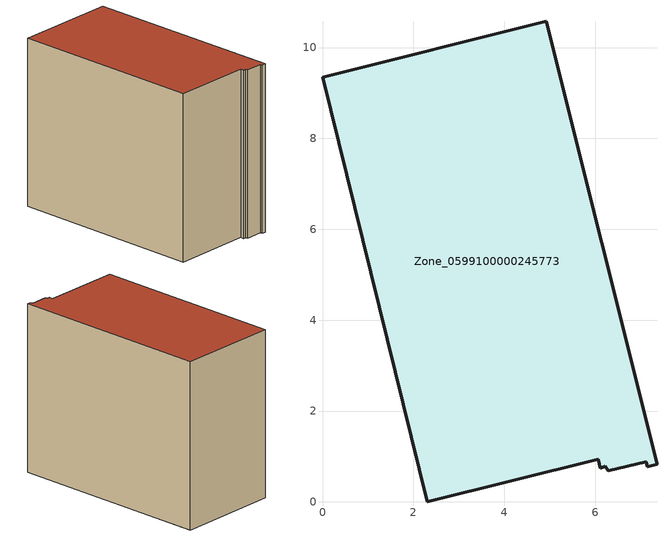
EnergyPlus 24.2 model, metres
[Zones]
Zone_0599100000245773
 floor ground (C_G): 4.93,10.58 7.36,0.83 7.15,0.78 7.12,0.89 6.29,0.69 6.23,0.79 6.12,0.74 6.07,0.94 2.3,0 0,9.35 z0
 wall outside (C_F): 7.36,0.83 4.93,10.58 0,9.35 2.3,0 6.07,0.94 6.12,0.74 6.23,0.79 6.29,0.69 7.12,0.89 7.15,0.78 7.36,0.83 z0:8.34
 roof outside (C_R): 6.07,0.94 6.12,0.74 6.23,0.79 6.29,0.69 7.12,0.89 7.15,0.78 7.36,0.83 4.93,10.58 0,9.35 2.3,0 z8.34
[BUILDING]
Pand.0599100000245773: North Axis=0; Terrain=City; Loads Convergence Tolerance Value=0.04; Temperature Convergence Tolerance Value=0.4; Solar Distribution=FullExterior; Maximum Number of Warmup Days=25; Minimum Number of Warmup Days=1
[Site:Location]
Rotterdam.The.Hague.AP_ZH_NLD Design_Conditions: Latitude=51.96; Longitude=4.45; Time Zone=1; Elevation=-4.5
[SITE:GROUNDTEMPERATURE:BUILDINGSURFACE]
18, 18, 18, 18, 18, 18, 18, 18, 18, 18, 18, 18
[MATERIAL] Thermal Absorptance=0.9; Solar Absorptance=0.7; Visible Absorptance=0.7
Name | Roughness | Thickness | Conductivity | Density | Specific Heat
G.TI.1975-1991 | MediumSmooth | 0.15 | 0.288461 | 540 | 1210
F.TI.1975-1991 | Rough | 0.3 | 0.230769 | 1920 | 840
R.TI.1975-1991 | MediumRough | 0.2 | 0.153846 | 1500 | 1000
[CONSTRUCTION]
C_G: G.TI.1975-1991
C_F: F.TI.1975-1991
C_R: R.TI.1975-1991
[ZONE]
Zone_0599100000245773: Type=1; Multiplier=1; Ceiling Height=Autocalculate; Volume=Autocalculate; Floor Area=autocalculate; Part of Total Floor Area=Yes
[ZONEINFILTRATION:DESIGNFLOWRATE]
Infil_Zone_0599100000245773: Zone or ZoneList or Space or SpaceList=Zone_0599100000245773; Schedule=AlwaysOn; Design Flow Rate Calculation Method=Flow/Area; Flow Rate per Floor Area=0.003; Constant Term Coefficient=1; Temperature Term Coefficient=0; Velocity Term Coefficient=0; Velocity Squared Term Coefficient=0
[HVACTEMPLATE:ZONE:IDEALLOADSAIRSYSTEM]
Zone_0599100000245773: Maximum Heating Supply Air Temperature=50; Minimum Cooling Supply Air Temperature=13; Maximum Heating Supply Air Humidity Ratio=0.0156; Minimum Cooling Supply Air Humidity Ratio=0.0077; Heating Limit=NoLimit; Cooling Limit=NoLimit; Dehumidification Control Type=ConstantSensibleHeatRatio; Cooling Sensible Heat Ratio=0.7; Dehumidification Setpoint=60; Humidification Control Type=None; Humidification Setpoint=30; Outdoor Air Method=None; Outdoor Air Flow Rate per Person=0.00944; Outdoor Air Flow Rate per Zone Floor Area=0; Outdoor Air Flow Rate per Zone=0; Demand Controlled Ventilation Type=None; Outdoor Air Economizer Type=NoEconomizer; Heat Recovery Type=None; Sensible Heat Recovery Effectiveness=0.7; Latent Heat Recovery Effectiveness=0.65
[ZONECONTROL:THERMOSTAT]
ThermostatControl_Zone_0599100000245773: Zone or ZoneList=Zone_0599100000245773; Control Type Schedule=DualSetpointControlType; Control 1=Thermostat_Zone_0599100000245773; Temperature Difference Between Cutout And Setpoint=0
[THERMOSTATSETPOINT:DUALSETPOINT]
Thermostat_Zone_0599100000245773: Heating Setpoint Temperature Schedule=HeatingSetpoint_Zone_0599100000245773; Cooling Setpoint Temperature Schedule=CoolingSetpoint_Zone_0599100000245773
[SCHEDULE:COMPACT]
HeatingSetpoint_Zone_0599100000245773: Through: 12/31, For: AllDays, Until: 24:00, 21
CoolingSetpoint_Zone_0599100000245773: Through: 12/31, For: AllDays, Until: 24:00, 24
DualSetpointControlType: Through: 12/31, For: AllDays, Until: 24:00, 4
AlwaysOn: Through: 12/31, For: AllDays, Until: 24:00, 1
